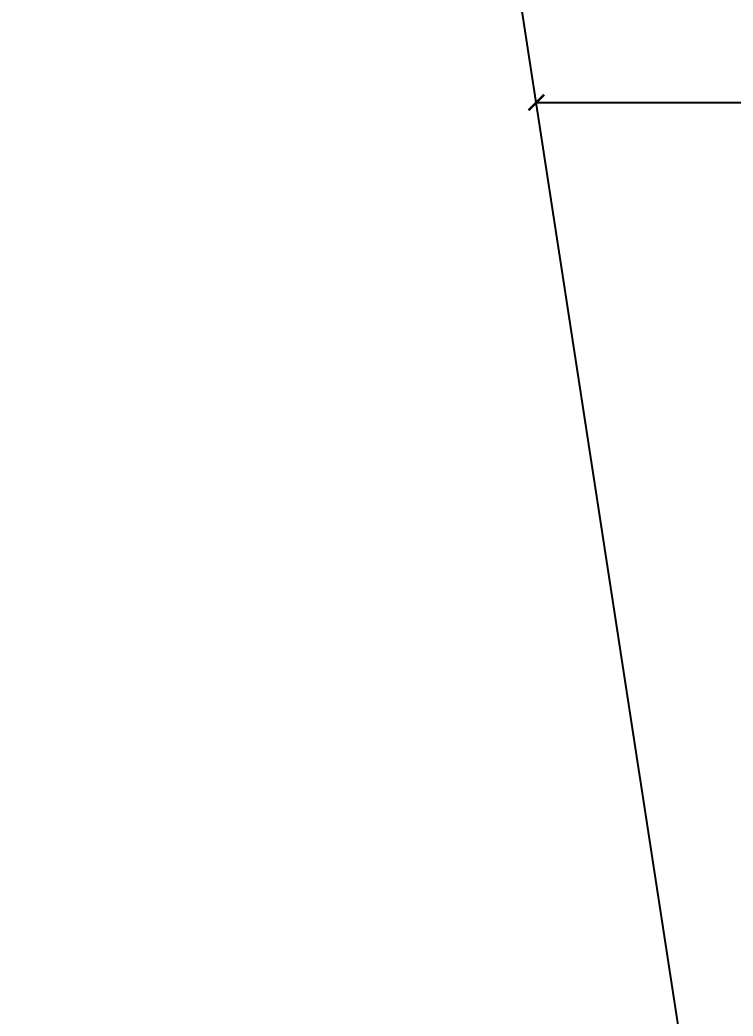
# Model space of a CAD drawing. Header units: metres. Extents: x 1521 to 1862, y -130 to 121.
# Drawn here: x 1574.54 to 1581.35, y -52.17 to -42.65 of the extents above; entities that cross this region are included whole.
import ezdxf

# ---------------------------------------------------------------- set-up
doc = ezdxf.new("R2010")
doc.units = ezdxf.units.M
doc.header["$MEASUREMENT"] = 0
doc.layers.get('DEFPOINTS').update_dxf_attribs({"lineweight": 9})
doc.layers.add('WIN', color=252, linetype='Continuous')
doc.styles.add('2', font='arial.ttf', dxfattribs={"height": 0.23})
doc.dimstyles.new('200', dxfattribs={"dimtxt": 0.3, "dimasz": 0.15, "dimexe": 3, "dimexo": 0, "dimgap": 0.05, "dimtad": 0, "dimlfac": 2, "dimzin": 4, "dimdsep": 46, "dimtxsty": '2', "dimblk1": 'ARCHTICK', "dimblk2": 'ARCHTICK', "dimsah": 1, "dimcen": 0.1, "dimse1": 1, "dimse2": 1, "dimsd1": 1, "dimsd2": 1, "dimclrd": 256, "dimclre": 256, "dimclrt": 256, "dimadec": 0, "dimazin": 1, "dimtfac": 1, "dimtmove": 2, "dimatfit": 0, "dimfxl": 0, "dimtolj": 2, "dimtzin": 0, "dimarcsym": 0})

# ---------------------------------------------------------------- blocks, each defined once
blk = doc.blocks.new('_ARCHTICK')
at = {"color": 0, "linetype": 'ByBlock', "const_width": 0.15}
blk.add_lwpolyline([(-0.5, -0.5), (0.5, 0.5)], dxfattribs=at)
blk = doc.blocks.new('*D393')
at = {"lineweight": -2}
for p, q in [((1579.4742, -43.44), (1581.7383, -43.44)), ((1584.8568, -43.44), (1582.5928, -43.44))]:
    blk.add_line(p, q, dxfattribs=at)
at = {"layer": 'DEFPOINTS', "color": 0}
for p in [(1579.4742, -43.44), (1579.4742, -43.44), (1584.8568, -43.44)]:
    blk.add_point(p, dxfattribs=at)
at = {"lineweight": -2, "xscale": 0.15, "yscale": 0.15, "zscale": 0.15, "rotation": 180}
blk.add_blockref('_ARCHTICK', (1579.4742, -43.44), dxfattribs=at)
at = {"lineweight": -2, "xscale": 0.15, "yscale": 0.15, "zscale": 0.15}
blk.add_blockref('_ARCHTICK', (1584.8568, -43.44), dxfattribs=at)
at = {"insert": (1582.1655, -43.44), "char_height": 0.23, "attachment_point": 5, "style": '2'}
blk.add_mtext('\\A2;10.77', dxfattribs=at)

msp = doc.modelspace()

# ---------------------------------------------------------------- linework, layer by layer
at = {"layer": 'WIN', "color": 254}
msp.add_line((1582.28327, -61.69005), (1574.53917, -11.3774), dxfattribs=at)

# ---------------------------------------------------------------- dimensions: what is measured, and where the dimension line sits
dim = msp.add_aligned_dim(p1=(1584.85684, -43.44005), p2=(1579.47424, -43.44005), distance=0, dimstyle='200', override={"dimsd1": 0, "dimsd2": 0})
dim.commit()
dim.dimension.update_dxf_attribs({"geometry": '*D393', "text_midpoint": (1582.16554, -43.44005)})

doc.saveas('drawing.dxf')
